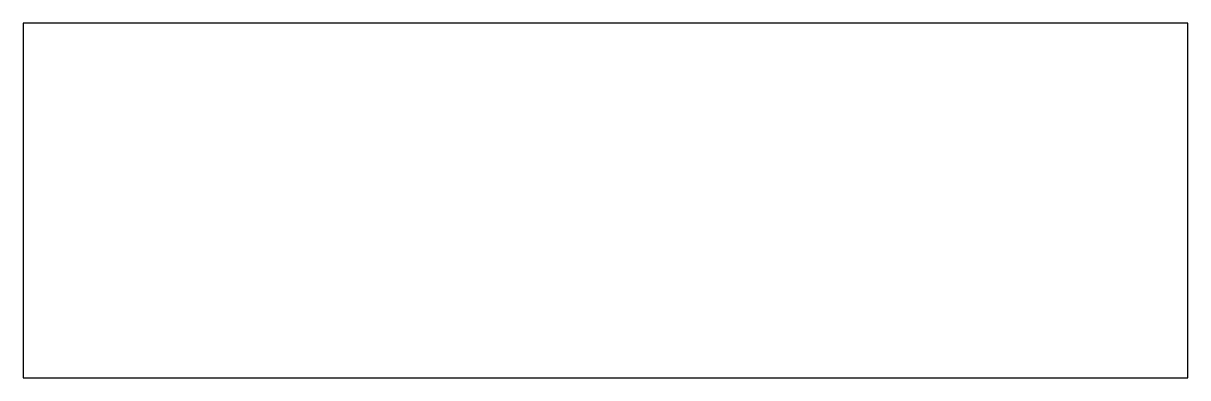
# Model space of a CAD drawing. Extents: x -250 to 250, y -79 to 73.
import ezdxf

# ---------------------------------------------------------------- set-up
doc = ezdxf.new("R2010")
doc.units = 0
doc.layers.add('VISIBLE', color=7, linetype='CONTINUOUS')

msp = doc.modelspace()

# ---------------------------------------------------------------- linework, layer by layer
at = {"layer": 'VISIBLE'}
for p, q in [((-250, 73.1), (-250, -79)), ((250, 73.1), (-250, 73.1)), ((250, -79), (250, 73.1)), ((-250, -79), (250, -79))]:
    msp.add_line(p, q, dxfattribs=at)

doc.saveas('drawing.dxf')
